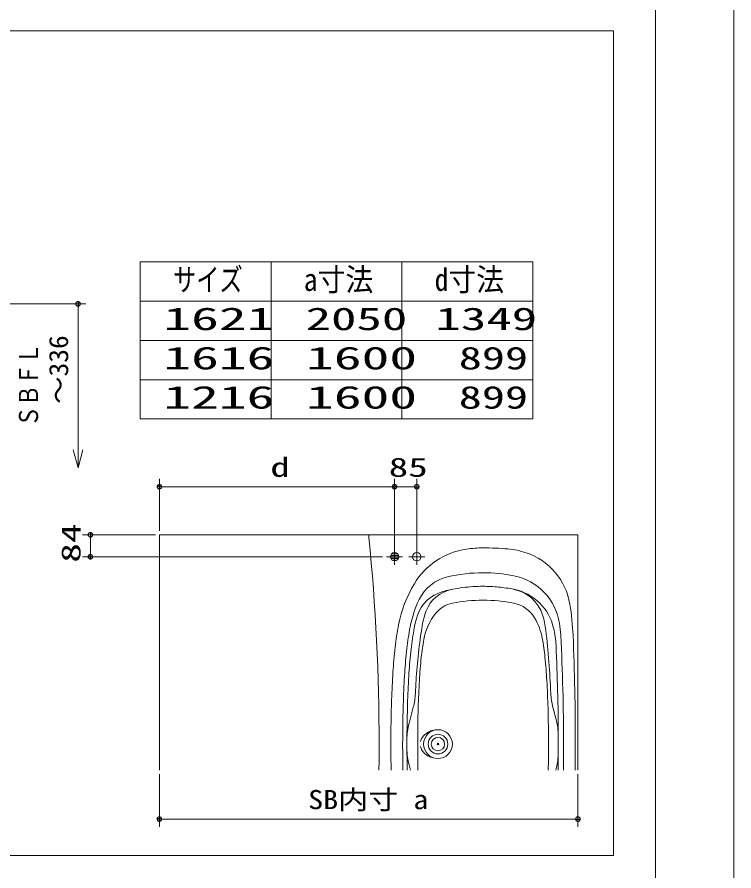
# Model space of a CAD drawing. Units: millimetres on the paper. Extents: x -305 to 305, y -152 to 152.
# Drawn here: x 27.7 to 119, y -63.8 to 45 of the extents above; entities that cross this region are included whole.
import ezdxf
from ezdxf.enums import TextEntityAlignment as Align

# ---------------------------------------------------------------- set-up
doc = ezdxf.new("R2010")
doc.units = ezdxf.units.MM
doc.linetypes.add('LONG_CHAIN', pattern=[21, 18, -1, 1, -1])
doc.linetypes.add('LONG_DOUBLE_CHAIN', pattern=[21.8, 18, -1, 0.6, -0.6, 0.6, -1])
for name, color, linetype, lineweight in [('0-1_RV', 7, 'Continuous', 9), ('0-2_0', 7, 'Continuous', 9), ('0-4_図面枠', 3, 'Continuous', 9), ('0-5_DEFPOINTS', 7, 'Continuous', 9)]:
    doc.layers.add(name, color=color, linetype=linetype, lineweight=lineweight)
doc.styles.add('ＭＳ ゴシック', font='')
doc.styles.get('ＭＳ ゴシック').set_extended_font_data('MS Gothic')

# ---------------------------------------------------------------- blocks, each defined once
blk = doc.blocks.new('_DOTSMALL')
at = {"layer": '0-2_0'}
for p, q in [((0.0746, 0.1), (-0.0746, 0.1)), ((0.1223, -0.0248), (-0.1223, -0.0248))]:
    blk.add_line(p, q, dxfattribs=at)
for points in [[(0.125, 0), (0.124, 0.0157), (0.1211, 0.0311), (0.1162, 0.046), (0.1095, 0.0602), (0.1011, 0.0735), (0.0911, 0.0856), (0.0797, 0.0963), (0.067, 0.1055), (0.0532, 0.1131), (0.0386, 0.1189), (0.0234, 0.1228), (0.0078, 0.1248), (-0.0078, 0.1248), (-0.0234, 0.1228), (-0.0386, 0.1189), (-0.0532, 0.1131), (-0.067, 0.1055), (-0.0797, 0.0963), (-0.0911, 0.0856), (-0.1011, 0.0735), (-0.1095, 0.0602), (-0.1162, 0.046), (-0.1211, 0.0311), (-0.124, 0.0157), (-0.125, 0), (0, 0)], [(-0.125, 0), (-0.124, -0.0157), (-0.1211, -0.0311), (-0.1162, -0.046), (-0.1095, -0.0602), (-0.1011, -0.0735), (-0.0911, -0.0856), (-0.0797, -0.0963), (-0.067, -0.1055), (-0.0532, -0.1131), (-0.0386, -0.1189), (-0.0234, -0.1228), (-0.0078, -0.1248), (0.0078, -0.1248), (0.0234, -0.1228), (0.0386, -0.1189), (0.0532, -0.1131), (0.067, -0.1055), (0.0797, -0.0963), (0.0911, -0.0856), (0.1011, -0.0735), (0.1095, -0.0602), (0.1162, -0.046), (0.1211, -0.0311), (0.124, -0.0157), (0.125, 0), (0, 0)]]:
    blk.add_lwpolyline(points, close=True, dxfattribs=at)
blk = doc.blocks.new('_OPEN30')
at = {"layer": '0-2_0'}
blk.add_line((0, 0), (-1, 0), dxfattribs=at)
blk.add_lwpolyline([(-1, 0.2679), (0, 0), (-1, -0.2679)], dxfattribs=at)

msp = doc.modelspace()

# ---------------------------------------------------------------- linework, layer by layer
at = {"layer": '0-1_RV'}
for p, q in [((-40.352, 43.187), (103.637, 43.187)), ((103.637, 43.187), (103.637, -61.876)), ((43.35, 13.749), (93.35, 13.749)), ((60.017, 13.749), (60.017, -6.251)), ((76.684, 13.749), (76.684, -6.251)), ((93.35, 13.749), (93.35, -6.251)), ((43.35, 8.749), (93.35, 8.749)), ((23.238, 8.411), (36.421, 8.411)), ((35.421, 8.411), (35.421, -10.18)), ((43.35, 3.749), (93.35, 3.749)), ((43.35, -1.251), (93.35, -1.251)), ((45.777, -20.519), (45.777, -13.894)), ((75.744, -23.319), (75.744, -13.894)), ((75.744, -22.286), (75.744, -13.894)), ((78.577, -23.319), (78.577, -13.894)), ((45.777, -14.894), (75.744, -14.894)), ((75.744, -14.894), (78.577, -14.894)), ((45.277, -21.019), (35.996, -21.019)), ((36.996, -23.819), (36.996, -21.019)), ((45.777, -21.019), (45.777, -51.019)), ((99.111, -21.019), (45.777, -21.019)), ((72.477, -21.019), (72.477, -21.354)), ((99.111, -21.019), (99.111, -51.019)), ((74.211, -23.819), (35.996, -23.819)), ((76.275, -23.853), (75.213, -23.853)), ((76.25, -23.653), (75.238, -23.653)), ((76.13, -23.453), (75.358, -23.453)), ((76.223, -24.053), (75.265, -24.053)), ((76.054, -24.253), (75.434, -24.253)), ((78.137, -42.993), (77.598, -45.035)), ((95.918, -42.993), (96.333, -44.569)), ((77.778, -51.019), (77.598, -50.337)), ((96.281, -51.019), (96.333, -50.821)), ((45.777, -51.519), (45.777, -58.241)), ((99.111, -51.519), (99.111, -58.241)), ((99.111, -57.241), (45.777, -57.241)), ((-40.352, -61.876), (103.637, -61.876))]:
    msp.add_line(p, q, dxfattribs=at)
at = {"layer": '0-1_RV', "linetype": 'LONG_CHAIN'}
for p, q in [((75.744, -22.786), (75.744, -24.853)), ((78.577, -22.786), (78.577, -24.853)), ((76.777, -23.819), (74.711, -23.819)), ((79.611, -23.819), (77.544, -23.819))]:
    msp.add_line(p, q, dxfattribs=at)
at = {"layer": '0-1_RV'}
msp.add_lwpolyline([(43.35, 13.749), (43.35, -6.251), (93.35, -6.251)], dxfattribs=at)
for centre, radius in [((75.744, -23.819), 0.533), ((75.744, -23.819), 0.533), ((78.577, -23.819), 0.533), ((81.277, -47.686), 1.833), ((81.277, -47.686), 1.25), ((81.277, -47.686), 0.85), ((81.277, -47.686), 0.1), ((81.277, -47.686), 0.0833)]:
    msp.add_circle(centre, radius, dxfattribs=at)
for centre, radius, start, end in [((-193.556, -47.686), 267.333, 360, 5.65274), ((86.256, -32.075), 9.333, 98.32029, 148.83966), ((87.027, -37.353), 14.667, 90, 98.32029), ((87.027, -59.353), 36.667, 85.04556, 90.00001), ((89.33, -32.786), 10, 71.53272, 85.04556), ((89.858, -31.205), 8.333, 9.28127, 71.53272), ((87.027, -45.853), 20, 90.00001, 103.15011), ((87.027, -45.853), 20, 78.67196, 89.99999), ((83.691, -31.571), 5.333, 103.15011, 154.44401), ((89.515, -33.433), 7.333, 8.84605, 78.67196), ((91.96, -35.525), 16, 148.83966, 168.99136), ((83.093, -32.759), 4.667, 104.86629, 162.67678), ((83.836, -32.241), 4.333, 101.75518, 159.23385), ((89.671, -34.34), 6.5, 12.83848, 78.70658), ((89.998, -32.706), 4.833, 17.53385, 78.69881), ((91.96, -35.525), 14.5, 154.44401, 168.99136), ((87.027, -49.353), 20, 90.00001, 101.2935), ((87.027, -49.353), 20, 78.70658, 89.99999), ((76.378, -29.827), 0.333, 355.49509, 355.53069), ((76.378, -29.827), 0.333, 355.49509, 355.53069), ((83.829, -33.336), 3.667, 101.2935, 140.84625), ((90.161, -33.662), 4, 30.82918, 78.70658), ((65.186, -35.237), 33.333, 2.3783, 9.28127), ((91.961, -35.525), 13.956, 162.67678, 168.99136), ((89.134, -34.25), 10, 159.23385, 170.54618), ((86.69, -35.628), 7.333, 141.07337, 169.92767), ((85.404, -34.211), 9.667, 6.17303, 17.83526), ((110.938, -39.217), 35.333, 168.99136, 173.72789), ((144.047, -43.394), 65.669, 170.54618, 176.68288), ((86.692, -35.654), 8, 10.13814, 30.34449), ((82.269, -34.56), 14.667, 3.00057, 8.84605), ((110.938, -39.217), 33.833, 168.99136, 173.72789), ((110.939, -39.217), 33.289, 168.99136, 173.72789), ((-19.909, -46.287), 115.67, 2.50435, 6.51084), ((83.331, -35.771), 13, 2.90472, 12.77744), ((110.895, -39.927), 31.917, 169.92766, 174.03081), ((63.16, -39.927), 31.917, 5.96919, 10.25433), ((-169.889, -47.686), 267.167, 0, 2.98086), ((-234.556, -47.686), 333.333, 360, 2.3783), ((144.072, -42.858), 68.667, 173.72789, 176.37677), ((144.072, -42.858), 67.167, 173.72789, 176.37677), ((144.073, -42.858), 66.623, 173.72789, 176.37677), ((-169.889, -47.686), 266.5, 0.2203, 2.70422), ((144.047, -43.394), 65.25, 174.03081, 176.68288), ((30.007, -43.394), 65.25, 3.31712, 5.96919), ((193.972, -46.018), 118.667, 176.37677, 178.08861), ((193.972, -46.018), 117.167, 176.37677, 178.08861), ((193.973, -46.018), 116.623, 176.37677, 178.08861), ((193.959, -46.317), 115.667, 176.64806, 177.48115), ((193.964, -46.287), 115.25, 176.68288, 178.39679), ((-19.909, -46.287), 115.25, 1.60321, 3.31712), ((70.079, -40.868), 8.333, 345.23097, 357.48115), ((103.976, -40.869), 8.333, 182.50435, 194.76903), ((243.944, -47.686), 168.667, 178.08861, 180), ((243.944, -47.686), 167.167, 178.08861, 180), ((243.945, -47.686), 166.623, 178.0845, 180), ((243.944, -47.686), 165.25, 178.39679, 180), ((-69.889, -47.686), 165.25, 0, 1.60321), ((88.275, -46.693), 8.333, 0.2203, 14.76903), ((85.657, -47.159), 8.333, 165.23097, 179.80924), ((-169.889, -47.686), 266.5, 360, 0.2203), ((-193.556, -47.686), 267.333, 359.28557, 360), ((243.944, -47.686), 168.667, 180, 181.1324), ((243.944, -47.686), 167.167, 180, 181.14256), ((243.945, -47.686), 166.623, 180, 181.14629), ((243.944, -47.686), 165.25, 180, 181.15582), ((-69.889, -47.686), 165.25, 358.84418, 360), ((-169.889, -47.686), 266.5, 359.77559, 360), ((-169.889, -47.686), 267.167, 359.28512, 360), ((-234.556, -47.686), 333.333, 359.42703, 0), ((85.657, -48.213), 8.333, 180.19076, 194.76903), ((88.275, -48.697), 8.333, 345.23158, 359.77559), ((-169.889, -47.686), 266.5, 359.28334, 359.77559)]:
    msp.add_arc(centre, radius, start, end, dxfattribs=at)
at = {"layer": '0-1_RV', "linetype": 'LONG_DOUBLE_CHAIN'}
for start, end in [(90.00001, 104.86629), (78.70658, 89.99999)]:
    msp.add_arc((87.027, -47.579), 20, start, end, dxfattribs=at)
for start_param, end_param in [(1.8417156, 2.9651174), (3.3180679, 4.4414697)]:
    msp.add_ellipse((81.277, -47.686), major_axis=(2.25, 0), ratio=0.814815, start_param=start_param, end_param=end_param, dxfattribs=at)
at = {"layer": '0-4_図面枠'}
msp.add_lwpolyline([(-291.017, -138.498), (108.983, -138.498), (108.983, 138.502), (-291.017, 138.502)], close=True, dxfattribs=at)
at = {"layer": '0-5_DEFPOINTS'}
msp.add_line((118.983, -148.498), (118.983, 148.502), dxfattribs=at)

# ---------------------------------------------------------------- block references
at = {"layer": '0-1_RV', "xscale": 2.32, "yscale": 2.32}
for name, p, rotation in [('_DOTSMALL', (35.421, 8.411), 90), ('_OPEN30', (35.421, -12.5), 270), ('_DOTSMALL', (45.777, -14.894), 180), ('_DOTSMALL', (75.744, -14.894), 180), ('_DOTSMALL', (36.996, -21.019), 90), ('_DOTSMALL', (36.996, -23.819), 270), ('_DOTSMALL', (45.777, -57.241), 180)]:
    msp.add_blockref(name, p, dxfattribs=dict(at, rotation=rotation))
for p in [(75.744, -14.894), (78.577, -14.894), (99.111, -57.241)]:
    msp.add_blockref('_DOTSMALL', p, dxfattribs=at)

# ---------------------------------------------------------------- texts
at = {"layer": '0-1_RV', "style": 'ＭＳ ゴシック'}
for s, height, width, p in [('サイズ', 2.889, 0.75, (47.528, 9.194)), ('a寸法', 2.886, 0.9, (64.175, 9.194)), ('d寸法', 2.886, 0.9, (80.842, 9.194)), ('1621', 2.889, 1.8, (46.284, 4.194)), ('2050', 2.886, 1.65, (64.414, 4.194)), ('1349', 2.886, 1.65, (80.959, 4.194)), ('1616', 2.889, 1.8, (46.284, -0.806)), ('1600', 2.889, 1.8, (64.468, -0.806)), ('899', 2.886, 1.5, (83.924, -0.806)), ('1216', 2.889, 1.8, (46.284, -5.806)), ('1600', 2.889, 1.8, (64.468, -5.806)), ('899', 2.886, 1.5, (83.924, -5.806)), ('d', 2.441, 1.5, (59.914, -14.364)), ('85', 2.441, 1.5, (74.997, -14.364)), ('SB内寸 a', 2.444, 1.15, (64.739, -56.711))]:
    msp.add_text(s, height=height, dxfattribs=dict(at, width=width)).set_placement(p, align=Align.BOTTOM_LEFT)
for s, height, width, p in [('\u3000～336', 2.444, 1.05, (34.891, -7.836)), ('ＳＢＦＬ', 2.444, 0.8, (31.06, -7.262)), ('84', 2.441, 1.5, (36.466, -24.571))]:
    msp.add_text(s, height=height, rotation=90, dxfattribs=dict(at, width=width)).set_placement(p, align=Align.BOTTOM_LEFT)

doc.saveas('drawing.dxf')
